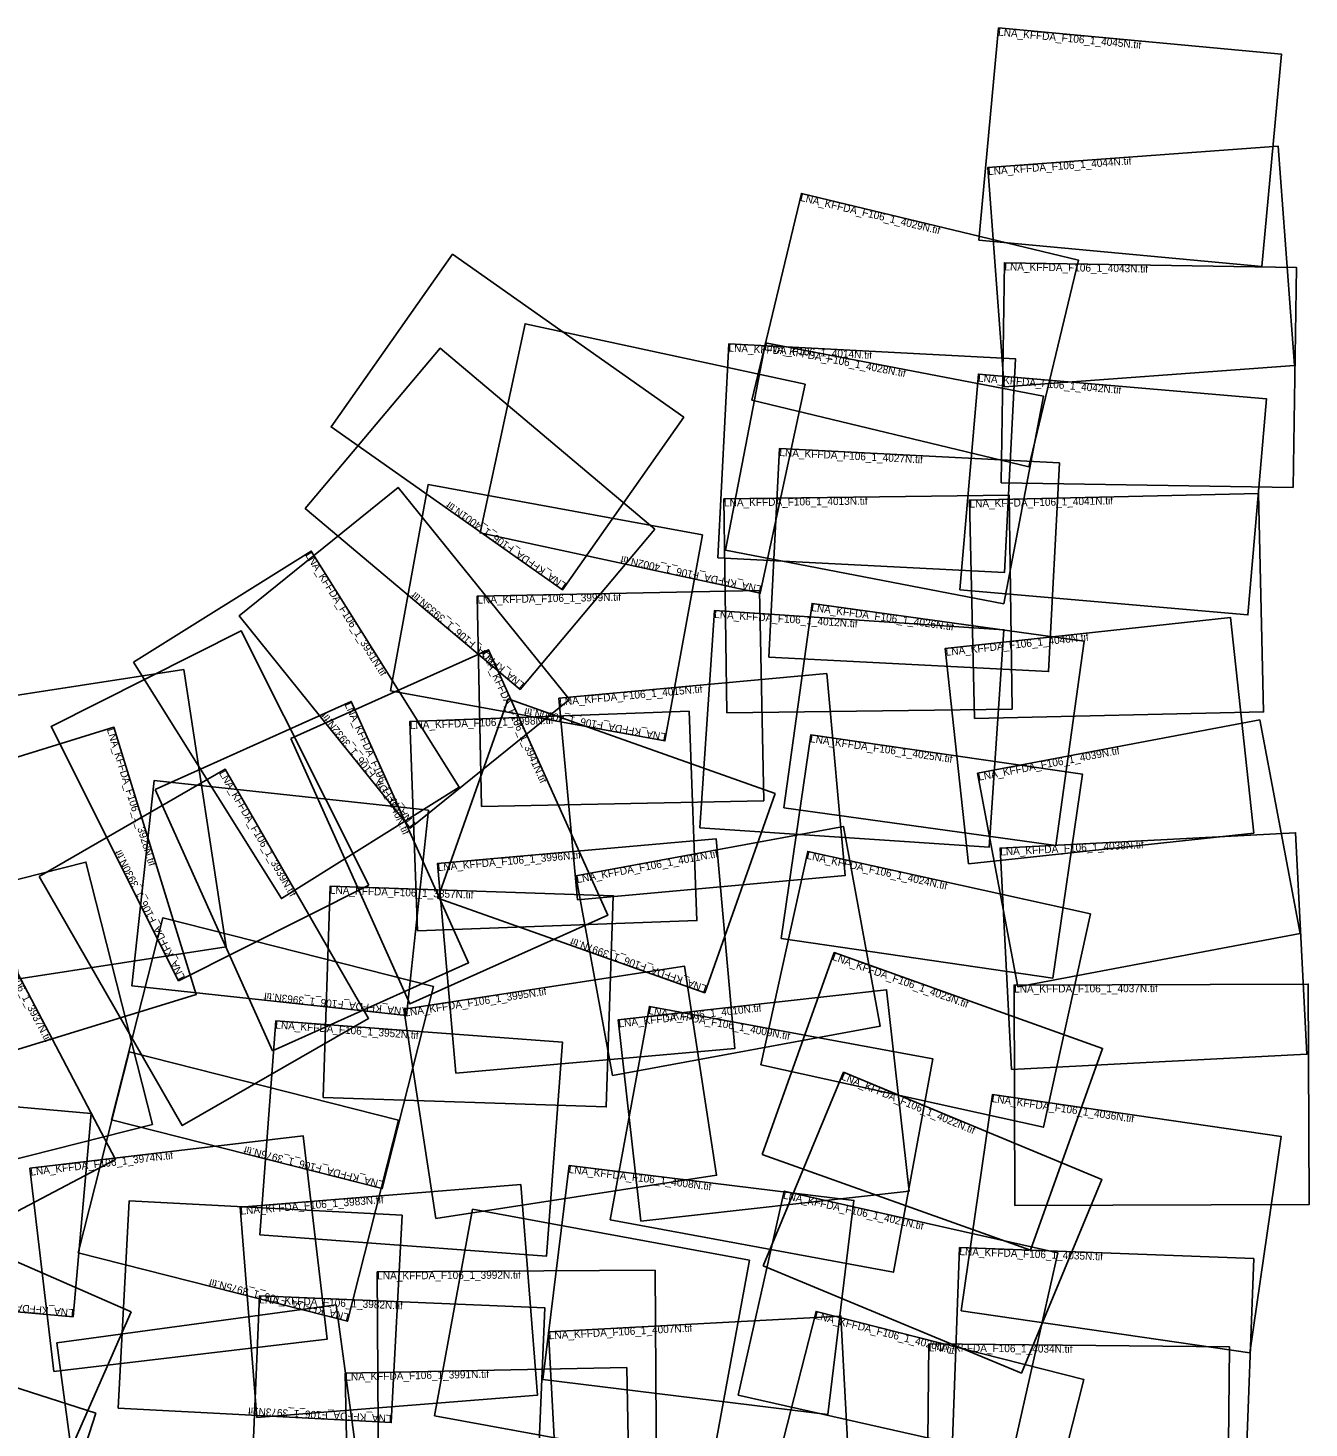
# Model space of a CAD drawing. Extents: x 453945 to 468152, y 259313 to 273560.
# Drawn here: x 459632 to 468152, y 264252 to 273560 of the extents above; entities that cross this region are included whole.
import ezdxf

# ---------------------------------------------------------------- set-up
doc = ezdxf.new("R2010")
doc.units = 0
doc.layers.add('Default', color=7, linetype='Continuous')

msp = doc.modelspace()

# ---------------------------------------------------------------- linework, layer by layer
at = {"layer": 'Default'}
for points in [[(465956.6, 272148.8), (466087.8, 273560.3), (467969.5, 273385.4), (467838.4, 271973.9)], [(466124.3, 271173.7), (466016, 272632.2), (467946.6, 272775.5), (468054.9, 271317.1)], [(464446, 271086.4), (464776.1, 272460.4), (466618.8, 272017.7), (466288.7, 270643.7)], [(463994.8, 270972.2), (463186.9, 269824.6), (461647.7, 270908.1), (462455.6, 272055.8)], [(466104, 270536.8), (466127, 271999.1), (468069.1, 271968.5), (468046.1, 270506.3)], [(464801.8, 271192.2), (464502.6, 269802.4), (462638.8, 270203.7), (462938, 271593.4)], [(463802.2, 270228.5), (462905.4, 269162.8), (461476, 270365.6), (462372.8, 271431.3)], [(464219.7, 270037.8), (464293.2, 271459.5), (466199.9, 271361), (466126.4, 269939.3)], [(464271.2, 270088.3), (464536.8, 271468.1), (466387.3, 271111.9), (466121.7, 269732.1)], [(465829.8, 269824), (465954.1, 271259.8), (467869.9, 271094), (467745.6, 269658.1)], [(464559.5, 269377.4), (464631.5, 270764.7), (466492.1, 270668.2), (466420.1, 269280.8)], [(463232.9, 269094.6), (462174.5, 268240.3), (461035.6, 269651.4), (462094, 270505.7)], [(464118.7, 270191), (463868.4, 268820.5), (462043.3, 269153.8), (462293.6, 270524.4)], [(464279.9, 269006.7), (464261.2, 270429.1), (466158.9, 270454.2), (466177.6, 269031.8)], [(465927.5, 268968.4), (465893.7, 270421.2), (467816.1, 270466), (467850, 269013.2)], [(460334.7, 269342.8), (461516.5, 270082.6), (462499.6, 268512.3), (461317.7, 267772.5)], [(462649.3, 268384), (462620.7, 269782.8), (464496.8, 269821.2), (464525.4, 268422.4)], [(464101.3, 268243.5), (464198.8, 269688.4), (466122.5, 269558.6), (466025, 268113.7)], [(464659.2, 268375.5), (464846.9, 269734), (466656.7, 269484), (466469, 268125.5)], [(465888.2, 268002.8), (465733.4, 269435.3), (467630.4, 269640.2), (467785.1, 268207.7)], [(461898.9, 267860.8), (460633.6, 267225.8), (459785.2, 268916.5), (461050.5, 269551.4)], [(461380.3, 268836.3), (462696.1, 269426.5), (463487.7, 267661.4), (462171.9, 267071.3)], [(460950.9, 267451), (459570.4, 267239.4), (459287.9, 269082.9), (460668.3, 269294.5)], [(463286.5, 267763), (463163.7, 269104.3), (464945.2, 269267.5), (465068.1, 267926.2)], [(464602.3, 268470.2), (464133.1, 267146.3), (462357.5, 267775.6), (462826.8, 269099.5)], [(460478.3, 268498.1), (461782.1, 269083.3), (462562.2, 267345.1), (461258.5, 266759.9)], [(462222.7, 267556.8), (462171, 268948.5), (464029.4, 269017.5), (464081.1, 267625.8)], [(466215.6, 267185.4), (465947.6, 268605), (467824.9, 268959.4), (468092.9, 267539.8)], [(458870, 268500.4), (460204, 268910.9), (460750.7, 267134.5), (459416.7, 266724)], [(464641.2, 267505.7), (464839, 268861.8), (466646.2, 268598.2), (466448.4, 267242.1)], [(459705.4, 267919.4), (460944.2, 268631.8), (461896.9, 266975.2), (460658, 266262.8)], [(462295.6, 268360), (462148.6, 266995.3), (460323.4, 267191.8), (460470.4, 268556.6)], [(462478.2, 266610.9), (462355.2, 268004.7), (464210.1, 268168.4), (464333.1, 266774.7)], [(463520.3, 266596.6), (463275.8, 267923.8), (465055.8, 268251.8), (465300.3, 266924.6)], [(466173.3, 266635.2), (466097.4, 268108.1), (468062.6, 268209.4), (468138.5, 266736.5)], [(464505.4, 266667.6), (464818.8, 268085.8), (466699, 267670.3), (466385.6, 266252.1)], [(460460.2, 266270.2), (459146.3, 265936.6), (458703.3, 267681.1), (460017.2, 268014.7)], [(461594.4, 266450.1), (461641.3, 267854.1), (463525.1, 267791.1), (463478.2, 266387.2)], [(458119, 267031.9), (459349.3, 267679.6), (460213.7, 266037.6), (458983.4, 265389.9)], [(462330, 267186.9), (461988.5, 265844), (460187.5, 266302.1), (460529, 267644.9)], [(464515.8, 266070.6), (464994.6, 267412.7), (466779.4, 266776), (466300.6, 265433.9)], [(462345.8, 265645.1), (462131.8, 267036.6), (463998, 267323.5), (464212, 265932.1)], [(463708, 265626.4), (463557.2, 266964.8), (465342.3, 267165.9), (465493.1, 265827.5)], [(466196.6, 265730.8), (466191.2, 267196.7), (468147.1, 267203.8), (468152.4, 265738)], [(463503.3, 265635.2), (463765.4, 267055), (465649.8, 266707.2), (465387.8, 265287.4)], [(461174.4, 265536.5), (461279.6, 266958.4), (463186.5, 266817.4), (463081.3, 265395.5)], [(462095.7, 266298.3), (461756.8, 264962.1), (459966.1, 265416.2), (460305, 266752.4)], [(464522.7, 265329.4), (465056.4, 266617.1), (466773.9, 265905.3), (466240.1, 264617.6)], [(460052.3, 266342.1), (459932.5, 264991.8), (458131.5, 265151.5), (458251.2, 266501.8)], [(465837.8, 265030.3), (466046.8, 266469.4), (467966.9, 266190.6), (467757.9, 264751.5)], [(459804.6, 264628.2), (459645, 265979.2), (461462.4, 266193.8), (461622, 264842.9)], [(463057.3, 264574.5), (463232.4, 265998.1), (465126, 265765.2), (464950.9, 264341.7)], [(461155.1, 264321.6), (461043, 265720.4), (462909.2, 265870), (463021.3, 264471.2)], [(460317.4, 265023.7), (459754, 263737.4), (458061.8, 264478.6), (458625.3, 265764.9)], [(462121.2, 265666.3), (462047.8, 264288.3), (460232.4, 264384.9), (460305.8, 265762.9)], [(464356.1, 264469.3), (464662.1, 265827.2), (466481.3, 265417.2), (466175.3, 264059.3)], [(464430.3, 265368.6), (464178.1, 263995.4), (462336.4, 264333.7), (462588.7, 265706.9)], [(465773.7, 263984.9), (465828.2, 265451.7), (467785.2, 265379), (467730.7, 263912.2)], [(461963.1, 263910), (461954.7, 265289.5), (463802.9, 265300.9), (463811.4, 263921.4)], [(461111.4, 263712.6), (461172.1, 265131.3), (463070.4, 265050.1), (463009.7, 263631.5)], [(461682.7, 265071.1), (461873.1, 263673), (460013.3, 263419.6), (459822.9, 264817.8)], [(464536.2, 263702), (464874.2, 265027.7), (466654.9, 264573.7), (466316.9, 263247.9)], [(463172.3, 263441.7), (463094.7, 264891.7), (465039.3, 264995.8), (465116.9, 263545.8)], [(460082.8, 264349.7), (459665, 263052), (457932.6, 263609.7), (458350.4, 264907.4)], [(465608.9, 263313.9), (465624.3, 264811.5), (467622.5, 264791), (467607.1, 263293.4)], [(461770.5, 263202.7), (461742.3, 264617), (463614.6, 264654.3), (463642.7, 263240)]]:
    msp.add_lwpolyline(points, close=True, dxfattribs=at)

# ---------------------------------------------------------------- texts
for s, rotation, p in [('LNA_KFFDA_F106_1_4045N.tif', 354.69006, (466083.1, 273510.5)), ('LNA_KFFDA_F106_1_4044N.tif', 4.24723, (466019.7, 272582.3)), ('LNA_KFFDA_F106_1_4029N.tif', 346.49, (464764.4, 272411.8)), ('LNA_KFFDA_F106_1_4043N.tif', 359.0984, (466126.2, 271949.1)), ('LNA_KFFDA_F106_1_4014N.tif', 357.04287, (464290.6, 271409.5)), ('LNA_KFFDA_F106_1_4028N.tif', 349.10405, (464527.3, 271419)), ('LNA_KFFDA_F106_1_4042N.tif', 355.05194, (465949.8, 271210)), ('LNA_KFFDA_F106_1_4027N.tif', 357.02983, (464628.9, 270714.8)), ('LNA_KFFDA_F106_1_4001N.tif', 144.85569, (463215.7, 269865.5)), ('LNA_KFFDA_F106_1_4013N.tif', 0.75574, (464261.8, 270379.1)), ('LNA_KFFDA_F106_1_4041N.tif', 1.33491, (465894.8, 270371.2)), ('LNA_KFFDA_F106_1_3931N.tif', 302.04631, (461474.2, 270056.1)), ('LNA_KFFDA_F106_1_4002N.tif', 167.84979, (464513.2, 269851.3)), ('LNA_KFFDA_F106_1_3933N.tif', 139.91968, (462937.6, 269201.1)), ('LNA_KFFDA_F106_1_3999N.tif', 1.17229, (462621.7, 269732.9)), ('LNA_KFFDA_F106_1_4012N.tif', 356.13959, (464195.4, 269638.5)), ('LNA_KFFDA_F106_1_4026N.tif', 352.13543, (464840, 269684.5)), ('LNA_KFFDA_F106_1_4040N.tif', 6.1646, (465738.8, 269385.6)), ('LNA_KFFDA_F106_1_3941N.tif', 294.15577, (462650.5, 269406)), ('LNA_KFFDA_F106_1_4015N.tif', 5.23415, (463168.2, 269054.5)), ('LNA_KFFDA_F106_1_3932N.tif', 128.9067, (462213.4, 268271.7)), ('LNA_KFFDA_F106_1_3940N.tif', 294.17097, (461736.5, 269062.8)), ('LNA_KFFDA_F106_1_4000N.tif', 169.64944, (463877.4, 268869.7)), ('LNA_KFFDA_F106_1_3998N.tif', 2.12578, (462172.9, 268898.6)), ('LNA_KFFDA_F106_1_3928N.tif', 287.105, (460156.2, 268896.2)), ('LNA_KFFDA_F106_1_4025N.tif', 351.70068, (464831.8, 268812.3)), ('LNA_KFFDA_F106_1_4039N.tif', 10.69105, (465956.9, 268555.8)), ('LNA_KFFDA_F106_1_3939N.tif', 299.90159, (460900.9, 268606.9)), ('LNA_KFFDA_F106_1_3930N.tif', 116.64803, (460678.3, 267248.3)), ('LNA_KFFDA_F106_1_3996N.tif', 5.04484, (462359.6, 267954.9)), ('LNA_KFFDA_F106_1_4011N.tif', 10.43916, (463284.8, 267874.7)), ('LNA_KFFDA_F106_1_4024N.tif', 347.5378, (464808.1, 268037)), ('LNA_KFFDA_F106_1_4038N.tif', 2.95113, (466099.9, 268058.2)), ('LNA_KFFDA_F106_1_3857N.tif', 358.08696, (461639.6, 267804.1)), ('LNA_KFFDA_F106_1_3937N.tif', 297.76524, (459305, 267656.4)), ('LNA_KFFDA_F106_1_3997N.tif', 160.4833, (464149.8, 267193.4)), ('LNA_KFFDA_F106_1_4023N.tif', 340.36638, (464977.8, 267365.6)), ('LNA_KFFDA_F106_1_3963N.tif', 173.85419, (462154, 267045)), ('LNA_KFFDA_F106_1_3995N.tif', 8.74206, (462139.4, 266987.2)), ('LNA_KFFDA_F106_1_4037N.tif', 0.20925, (466191.4, 267146.7)), ('LNA_KFFDA_F106_1_4010N.tif', 6.42852, (463562.8, 266915.1)), ('LNA_KFFDA_F106_1_4009N.tif', 349.54433, (463756.3, 267005.8)), ('LNA_KFFDA_F106_1_3952N.tif', 355.77079, (461275.9, 266908.5)), ('LNA_KFFDA_F106_1_4022N.tif', 337.48688, (465037.2, 266570.9)), ('LNA_KFFDA_F106_1_4036N.tif', 351.7366, (466039.6, 266420)), ('LNA_KFFDA_F106_1_3976N.tif', 165.73056, (462000.8, 265892.5)), ('LNA_KFFDA_F106_1_3974N.tif', 6.73666, (459650.9, 265929.5)), ('LNA_KFFDA_F106_1_4008N.tif', 352.99064, (463226.3, 265948.4)), ('LNA_KFFDA_F106_1_3983N.tif', 4.58451, (461047, 265670.5)), ('LNA_KFFDA_F106_1_4021N.tif', 347.30027, (464651.1, 265778.4)), ('LNA_KFFDA_F106_1_4035N.tif', 357.87232, (465826.3, 265401.7)), ('LNA_KFFDA_F106_1_3992N.tif', 0.35232, (461955, 265239.5)), ('LNA_KFFDA_F106_1_3975N.tif', 165.76949, (461769.1, 265010.6)), ('LNA_KFFDA_F106_1_3964N.tif', 174.93263, (459937, 265041.6)), ('LNA_KFFDA_F106_1_3982N.tif', 357.55087, (461169.9, 265081.3)), ('LNA_KFFDA_F106_1_4020N.tif', 345.69475, (464861.9, 264979.3)), ('LNA_KFFDA_F106_1_4007N.tif', 3.06452, (463097.3, 264841.8)), ('LNA_KFFDA_F106_1_4034N.tif', 359.41126, (465623.8, 264761.5)), ('LNA_KFFDA_F106_1_3991N.tif', 1.14051, (461743.3, 264567)), ('LNA_KFFDA_F106_1_3973N.tif', 176.95228, (462050.5, 264338.2))]:
    msp.add_text(s, height=50, rotation=rotation, dxfattribs=at).set_placement(p)

doc.saveas('drawing.dxf')
